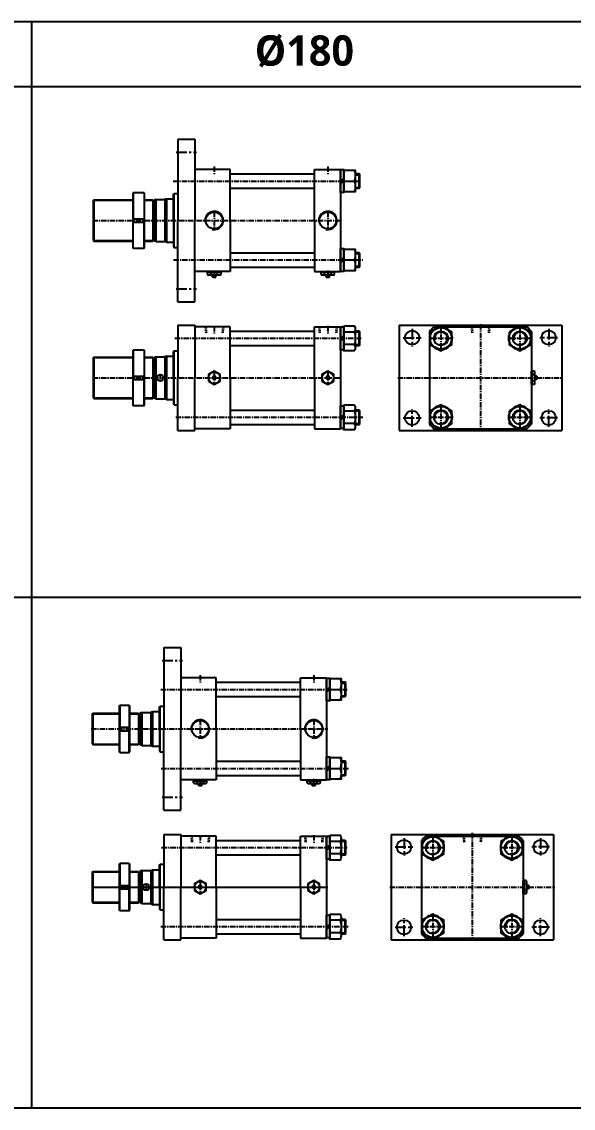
# Model space of a CAD drawing. Extents: x -819 to 8226, y 0 to 4052.
# Drawn here: x 3612 to 4885, y 0 to 2506 of the extents above; entities that cross this region are included whole.
import ezdxf

# ---------------------------------------------------------------- set-up
doc = ezdxf.new("R2010")
doc.units = 0
doc.header["$LTSCALE"] = 10
doc.header["$MEASUREMENT"] = 0
for name, pattern in [('CENTER', [2, 1.25, -0.25, 0.25, -0.25]), ('CENTERX2', [4, 2.5, -0.5, 0.5, -0.5]), ('HIDDEN', [0.375, 0.25, -0.125])]:
    doc.linetypes.add(name, pattern=pattern)
doc.layers.get('0').update_dxf_attribs({"linetype": 'CONTINUOUS'})
doc.layers.get('DEFPOINTS').update_dxf_attribs({"linetype": 'CONTINUOUS'})
for name, color, linetype in [('CEN', 1, 'CENTERX2'), ('CENTER', 1, 'CENTER'), ('ML', 7, 'CONTINUOUS'), ('THIN', 3, 'CONTINUOUS'), ('외형선', 3, 'CONTINUOUS')]:
    doc.layers.add(name, color=color, linetype=linetype)
doc.styles.add('문자', font='romans.shx')

msp = doc.modelspace()

# ---------------------------------------------------------------- linework, layer by layer
for p, q in [((8226, 2505.7), (0, 2505.7)), ((3635.9, 0), (3635.9, 2505.7)), ((8226, 2355.7), (0, 2355.7)), ((8226, 1177.9), (0, 1177.9)), ((8226, 0), (0, 0))]:
    msp.add_line(p, q)
at = {"color": 7, "linetype": 'Continuous'}
for p, q in [((4042, 1927.9), (4042, 1929.9)), ((4042, 1929.9), (4071.2, 1929.9)), ((4071.2, 1927.9), (4071.2, 1929.9)), ((4304, 1927.9), (4304, 1929.9)), ((4304, 1929.9), (4333.2, 1929.9)), ((4333.2, 1927.9), (4333.2, 1929.9)), ((4041, 1922.8), (4041, 1927.9)), ((4041, 1927.9), (4047.4, 1927.9)), ((4044.2, 1921.9), (4069, 1921.9)), ((4047.4, 1927.9), (4072.2, 1927.9)), ((4048.8, 1922.8), (4048.8, 1927.9)), ((4052.6, 1922.1), (4052.6, 1922.1)), ((4052.6, 1917.4), (4052.6, 1921.9)), ((4052.6, 1917.4), (4053.1, 1916.9)), ((4060.6, 1917.4), (4052.6, 1917.4)), ((4053.1, 1916.9), (4060.1, 1916.9)), ((4060.6, 1917.4), (4060.1, 1916.9)), ((4060.6, 1917.4), (4060.6, 1921.9)), ((4064.4, 1922.8), (4064.4, 1927.9)), ((4072.2, 1922.8), (4072.2, 1927.9)), ((4303, 1922.8), (4303, 1927.9)), ((4303, 1927.9), (4309.4, 1927.9)), ((4306.2, 1921.9), (4331, 1921.9)), ((4309.4, 1927.9), (4334.2, 1927.9)), ((4310.8, 1922.8), (4310.8, 1927.9)), ((4314.6, 1922.1), (4314.6, 1922.1)), ((4314.6, 1917.4), (4314.6, 1921.9)), ((4314.6, 1917.4), (4315.1, 1916.9)), ((4322.6, 1917.4), (4314.6, 1917.4)), ((4315.1, 1916.9), (4322.1, 1916.9)), ((4322.6, 1917.4), (4322.1, 1916.9)), ((4322.6, 1917.4), (4322.6, 1921.9)), ((4326.4, 1922.8), (4326.4, 1927.9)), ((4334.2, 1922.8), (4334.2, 1927.9)), ((4788.1, 1670), (4788.1, 1699.2)), ((4790.1, 1699.2), (4788.1, 1699.2)), ((4795.2, 1700.2), (4790.1, 1700.2)), ((4790.1, 1675.3), (4790.1, 1700.2)), ((4795.2, 1692.4), (4790.1, 1692.4)), ((4795.9, 1680.6), (4795.9, 1680.6)), ((4796.1, 1672.2), (4796.1, 1697)), ((4800.6, 1688.6), (4796.1, 1688.6)), ((4800.6, 1680.6), (4796.1, 1680.6)), ((4800.6, 1688.6), (4801.1, 1688.1)), ((4800.6, 1688.6), (4800.6, 1680.6)), ((4800.6, 1680.6), (4801.1, 1681.1)), ((4801.1, 1681.1), (4801.1, 1688.1)), ((4790.1, 1670), (4788.1, 1670)), ((4795.2, 1676.8), (4790.1, 1676.8)), ((4790.1, 1669), (4790.1, 1675.3)), ((4795.2, 1669), (4790.1, 1669)), ((4008.6, 750.3), (4008.6, 755.3)), ((4008.6, 755.3), (4015, 755.3)), ((4009.6, 755.3), (4009.6, 757.3)), ((4009.6, 757.3), (4038.8, 757.3)), ((4015, 755.3), (4039.8, 755.3)), ((4016.4, 750.3), (4016.4, 755.3)), ((4032, 750.3), (4032, 755.3)), ((4038.8, 755.3), (4038.8, 757.3)), ((4039.8, 750.3), (4039.8, 755.3)), ((4270.6, 750.3), (4270.6, 755.3)), ((4270.6, 755.3), (4277, 755.3)), ((4271.6, 755.3), (4271.6, 757.3)), ((4271.6, 757.3), (4300.8, 757.3)), ((4277, 755.3), (4301.8, 755.3)), ((4278.4, 750.3), (4278.4, 755.3)), ((4294, 750.3), (4294, 755.3)), ((4300.8, 755.3), (4300.8, 757.3)), ((4301.8, 750.3), (4301.8, 755.3)), ((4011.8, 749.3), (4036.6, 749.3)), ((4020.2, 749.6), (4020.2, 749.6)), ((4020.2, 744.8), (4020.2, 749.3)), ((4020.2, 744.8), (4020.7, 744.3)), ((4028.2, 744.8), (4020.2, 744.8)), ((4020.7, 744.3), (4027.7, 744.3)), ((4028.2, 744.8), (4027.7, 744.3)), ((4028.2, 744.8), (4028.2, 749.3)), ((4273.8, 749.3), (4298.6, 749.3)), ((4282.2, 749.6), (4282.2, 749.6)), ((4282.2, 744.8), (4282.2, 749.3)), ((4282.2, 744.8), (4282.7, 744.3)), ((4290.2, 744.8), (4282.2, 744.8)), ((4282.7, 744.3), (4289.7, 744.3)), ((4290.2, 744.8), (4289.7, 744.3)), ((4290.2, 744.8), (4290.2, 749.3)), ((4769.4, 495.5), (4769.4, 524.6)), ((4771.4, 524.6), (4769.4, 524.6)), ((4776.5, 525.6), (4771.4, 525.6)), ((4771.4, 500.8), (4771.4, 525.6)), ((4776.5, 517.9), (4771.4, 517.9)), ((4776.5, 502.3), (4771.4, 502.3)), ((4777.2, 506.1), (4777.2, 506.1)), ((4777.4, 497.6), (4777.4, 522.5)), ((4781.9, 514.1), (4777.4, 514.1)), ((4781.9, 506.1), (4777.4, 506.1)), ((4781.9, 514.1), (4782.4, 513.6)), ((4781.9, 514.1), (4781.9, 506.1)), ((4781.9, 506.1), (4782.4, 506.6)), ((4782.4, 506.6), (4782.4, 513.6)), ((4771.4, 495.5), (4769.4, 495.5)), ((4771.4, 494.5), (4771.4, 500.8)), ((4776.5, 494.5), (4771.4, 494.5))]:
    msp.add_line(p, q, dxfattribs=at)
for points in [[(4043.1, 1676.8), (4056.6, 1669), (4070.1, 1676.8), (4070.1, 1692.4), (4056.6, 1700.2), (4043.1, 1692.4)], [(4055.2, 1687.1), (4053.7, 1684.6), (4055.2, 1682.1), (4058.1, 1682.1), (4059.5, 1684.6), (4058.1, 1687.1)], [(4305.1, 1676.8), (4318.6, 1669), (4332.1, 1676.8), (4332.1, 1692.4), (4318.6, 1700.2), (4305.1, 1692.4)], [(4317.2, 1687.1), (4315.7, 1684.6), (4317.2, 1682.1), (4320.1, 1682.1), (4321.5, 1684.6), (4320.1, 1687.1)], [(4010.7, 502.3), (4024.2, 494.5), (4037.7, 502.3), (4037.7, 517.9), (4024.2, 525.6), (4010.7, 517.9)], [(4022.8, 512.6), (4021.3, 510.1), (4022.8, 507.6), (4025.7, 507.6), (4027.1, 510.1), (4025.7, 512.6)], [(4272.7, 502.3), (4286.2, 494.5), (4299.7, 502.3), (4299.7, 517.9), (4286.2, 525.6), (4272.7, 517.9)], [(4284.8, 512.6), (4283.3, 510.1), (4284.8, 507.6), (4287.7, 507.6), (4289.1, 510.1), (4287.7, 512.6)]]:
    msp.add_lwpolyline(points, close=True, dxfattribs=at)
for centre, radius in [((4056.6, 1684.6), 13.5), ((4056.6, 1684.6), 3.5), ((4318.6, 1684.6), 13.5), ((4318.6, 1684.6), 3.5), ((4024.2, 510.1), 13.5), ((4024.2, 510.1), 3.5), ((4286.2, 510.1), 13.5), ((4286.2, 510.1), 3.5)]:
    msp.add_circle(centre, radius, dxfattribs=at)
for centre, radius, start, end in [((4044.2, 1927.5), 5.62, 235.6158, 270), ((4044.9, 1930.1), 8.22, 241.7006, 298.2994), ((4056.6, 1953.2), 31.3, 255.6172, 270.0141), ((4056.6, 1953.2), 31.3, 269.9859, 284.3828), ((4068.3, 1930.1), 8.22, 241.7006, 298.2994), ((4306.2, 1927.5), 5.62, 235.6158, 270), ((4306.9, 1930.1), 8.22, 241.7006, 298.2994), ((4318.6, 1953.2), 31.3, 255.6172, 270.0141), ((4318.6, 1953.2), 31.3, 269.9859, 284.3828), ((4330.3, 1930.1), 8.22, 241.7006, 298.2994), ((4787.9, 1696.3), 8.22, 331.7006, 28.2994), ((4764.8, 1684.6), 31.3, 359.9859, 14.3828), ((4764.8, 1684.6), 31.3, 345.6172, 0.0141), ((4787.9, 1672.9), 8.22, 331.7006, 28.2994), ((4790.5, 1672.2), 5.62, 325.6158, 0), ((4011.8, 754.9), 5.62, 235.6158, 270), ((4012.5, 757.5), 8.22, 241.7006, 298.2994), ((4024.2, 780.7), 31.3, 255.6172, 270.0141), ((4024.2, 780.7), 31.3, 269.9859, 284.3828), ((4035.9, 757.5), 8.22, 241.7006, 298.2994), ((4273.8, 754.9), 5.62, 235.6158, 270), ((4274.5, 757.5), 8.22, 241.7006, 298.2994), ((4286.2, 780.7), 31.3, 255.6172, 270.0141), ((4286.2, 780.7), 31.3, 269.9859, 284.3828), ((4297.9, 757.5), 8.22, 241.7006, 298.2994), ((4769.2, 521.7), 8.22, 331.7006, 28.2994), ((4746.1, 510.1), 31.3, 359.9859, 14.3828), ((4746.1, 510), 31.3, 345.6172, 0.0141), ((4769.2, 498.4), 8.22, 331.7006, 28.2994), ((4771.8, 497.6), 5.62, 325.6158, 0)]:
    msp.add_arc(centre, radius, start, end, dxfattribs=at)
at = {"layer": 'CEN', "color": 1, "linetype": 'CENTER', "ltscale": 2}
for p, q in [((3968.6, 2204.9), (4015.6, 2204.9)), ((3968.6, 1889.9), (4015.6, 1889.9)), ((4513.1, 1797.6), (4513.1, 1756.6)), ((4828.1, 1797.6), (4828.1, 1756.6)), ((4492.6, 1777.1), (4533.6, 1777.1)), ((4848.6, 1777.1), (4807.6, 1777.1)), ((4513.1, 1571.6), (4513.1, 1612.6)), ((4828.1, 1571.6), (4828.1, 1612.6)), ((4492.6, 1592.1), (4533.6, 1592.1)), ((4848.6, 1592.1), (4807.6, 1592.1)), ((3936.2, 1032.3), (3983.2, 1032.3)), ((3936.2, 717.3), (3983.2, 717.3)), ((4473.9, 602.6), (4514.9, 602.6)), ((4494.4, 623.1), (4494.4, 582.1)), ((4829.9, 602.6), (4788.9, 602.6)), ((4809.4, 623.1), (4809.4, 582.1)), ((4494.4, 397.1), (4494.4, 438.1)), ((4809.4, 397.1), (4809.4, 438.1)), ((4473.9, 417.6), (4514.9, 417.6)), ((4829.9, 417.6), (4788.9, 417.6))]:
    msp.add_line(p, q, dxfattribs=at)
at = {"layer": 'CENTER'}
for p, q in [((4579.6, 1804.4), (4579.6, 1746.7)), ((4761.6, 1804.4), (4761.6, 1746.7)), ((4553.3, 1775.6), (4606, 1775.6)), ((4735.3, 1775.6), (4788, 1775.6)), ((4579.6, 1622.4), (4579.6, 1564.7)), ((4761.6, 1622.4), (4761.6, 1564.7)), ((4553.3, 1593.6), (4606, 1593.6)), ((4735.3, 1593.6), (4788, 1593.6)), ((4560.9, 629.9), (4560.9, 572.2)), ((4742.9, 629.9), (4742.9, 572.2)), ((4534.6, 601.1), (4587.3, 601.1)), ((4716.6, 601.1), (4769.3, 601.1)), ((4560.9, 447.9), (4560.9, 390.2)), ((4742.9, 447.9), (4742.9, 390.2)), ((4534.6, 419.1), (4587.3, 419.1)), ((4716.6, 419.1), (4769.3, 419.1))]:
    msp.add_line(p, q, dxfattribs=at)
at = {"layer": 'DEFPOINTS', "color": 0, "linetype": 'ByBlock'}
for p in [(3972.6, 1747.1), (3972.6, 1622.1)]:
    msp.add_point(p, dxfattribs=at)
at = {"layer": 'ML'}
for p, q in [((3972.6, 2234.9), (3972.6, 2047.4)), ((3972.6, 2234.9), (4011.6, 2234.9)), ((4011.6, 2234.9), (4011.6, 2047.4)), ((4093.6, 2164.9), (4011.6, 2164.9)), ((4093.6, 2047.4), (4093.6, 2164.9)), ((4287.6, 2047.4), (4287.6, 2164.9)), ((4287.6, 2164.9), (4347.6, 2164.9)), ((4347.6, 2164.9), (4347.6, 1929.9)), ((4355.8, 2144.8), (4347.6, 2136.6)), ((4355.8, 2140.1), (4347.6, 2131.9)), ((4355.8, 2138.4), (4379.6, 2138.4)), ((4390.7, 2121.9), (4390.7, 2154.9)), ((3868.6, 2110.4), (3869.6, 2111.4)), ((3868.6, 2110.4), (3868.6, 1984.4)), ((3869.6, 2111.4), (3869.6, 2051.4)), ((3894.6, 2111.4), (3869.6, 2111.4)), ((3894.6, 2111.4), (3894.6, 2051.4)), ((3894.6, 2111.4), (3895.6, 2110.4)), ((3895.6, 1984.4), (3895.6, 2110.4)), ((3962.6, 2108.4), (3964.1, 2109.9)), ((3962.6, 2047.4), (3962.6, 2108.4)), ((3964.1, 1984.9), (3964.1, 2109.9)), ((3964.1, 2109.9), (3972.6, 2109.9)), ((3777.6, 2093.4), (3779.1, 2094.9)), ((3779.1, 2094.9), (3779.1, 1999.9)), ((3914.6, 2094.9), (3914.6, 1999.9)), ((3914.6, 2093.4), (3917.6, 2093.4)), ((3921.6, 2095.9), (3917.6, 2093.6)), ((3917.6, 2093.6), (3917.6, 2001.2)), ((3921.6, 2095.9), (3921.6, 1998.9)), ((3946.6, 2097.4), (3942.6, 2095.9)), ((3942.6, 2095.9), (3942.6, 1998.9)), ((3946.6, 2097.4), (3946.6, 1997.4)), ((3868.6, 2051.4), (3895.6, 2051.4)), ((3868.6, 2043.4), (3895.6, 2043.4)), ((3869.6, 1983.4), (3869.6, 2043.4)), ((3894.6, 1983.4), (3894.6, 2043.4)), ((3962.6, 2047.4), (3962.6, 1986.4)), ((3972.6, 1859.9), (3972.6, 2047.4)), ((4011.6, 1859.9), (4011.6, 2047.4)), ((4093.6, 2047.4), (4093.6, 1929.9)), ((4287.6, 2047.4), (4287.6, 1929.9)), ((3777.6, 2001.4), (3779.1, 1999.9)), ((3868.6, 1984.4), (3869.6, 1983.4)), ((3869.6, 1983.4), (3894.6, 1983.4)), ((3894.6, 1983.4), (3895.6, 1984.4)), ((3914.6, 2001.4), (3917.6, 2001.4)), ((3921.6, 1998.9), (3917.6, 2001.2)), ((3946.6, 1997.4), (3942.6, 1998.9)), ((3962.6, 1986.4), (3964.1, 1984.9)), ((3964.1, 1984.9), (3972.6, 1984.9)), ((4355.8, 1962.8), (4347.6, 1954.6)), ((4355.8, 1958.1), (4347.6, 1949.9)), ((4355.8, 1956.4), (4379.6, 1956.4)), ((4390.7, 1939.9), (4390.7, 1972.9)), ((4093.6, 1929.9), (4011.6, 1929.9)), ((4093.6, 1929.9), (4011.6, 1929.9)), ((4287.6, 1929.9), (4347.6, 1929.9)), ((3972.6, 1859.9), (4011.6, 1859.9)), ((3972.6, 1806.1), (3972.6, 1684.6)), ((3972.6, 1806.1), (4011.6, 1806.1)), ((4011.6, 1806.1), (4011.6, 1684.6)), ((4483.1, 1806.1), (4858.1, 1806.1)), ((4483.1, 1806.1), (4483.1, 1563.1)), ((4858.1, 1806.1), (4858.1, 1563.1)), ((4093.6, 1802.1), (4011.6, 1802.1)), ((4093.6, 1684.6), (4093.6, 1802.1)), ((4287.6, 1802.1), (4347.6, 1802.1)), ((4287.6, 1684.6), (4287.6, 1802.1)), ((4347.6, 1802.1), (4347.6, 1567.1)), ((4355.8, 1782), (4347.6, 1773.8)), ((4379.6, 1790), (4355.8, 1790)), ((4381.8, 1797.2), (4381.8, 1753.9)), ((4390.7, 1759.1), (4390.7, 1792.1)), ((4553.1, 1791.7), (4553.1, 1577.4)), ((4563.5, 1802.1), (4575.5, 1802.1)), ((4583.7, 1802.1), (4757.5, 1802.1)), ((4765.7, 1802.1), (4777.8, 1802.1)), ((4788.1, 1791.7), (4788.1, 1577.4)), ((4355.8, 1777.3), (4347.6, 1769.1)), ((4379.6, 1761.1), (4355.8, 1761.1)), ((3777.6, 1730.6), (3779.1, 1732.1)), ((3779.1, 1732.1), (3779.1, 1637.1)), ((3868.6, 1747.6), (3869.6, 1748.6)), ((3868.6, 1747.6), (3868.6, 1621.6)), ((3894.6, 1748.6), (3869.6, 1748.6)), ((3869.6, 1748.6), (3869.6, 1688.6)), ((3894.6, 1748.6), (3895.6, 1747.6)), ((3894.6, 1748.6), (3894.6, 1688.6)), ((3895.6, 1621.6), (3895.6, 1747.6)), ((3914.6, 1732.1), (3914.6, 1637.1)), ((3914.6, 1730.6), (3917.6, 1730.6)), ((3921.6, 1733.1), (3917.6, 1730.8)), ((3917.6, 1730.8), (3917.6, 1638.4)), ((3921.6, 1733.1), (3921.6, 1636.1)), ((3946.6, 1734.6), (3942.6, 1733.1)), ((3942.6, 1733.1), (3942.6, 1636.1)), ((3946.6, 1734.6), (3946.6, 1634.6)), ((3964.1, 1747.1), (3962.6, 1745.6)), ((3962.6, 1684.6), (3962.6, 1745.6)), ((3964.1, 1622.1), (3964.1, 1747.1)), ((3964.1, 1747.1), (3972.6, 1747.1)), ((3868.6, 1688.6), (3895.6, 1688.6)), ((3868.6, 1680.6), (3895.6, 1680.6)), ((3869.6, 1620.6), (3869.6, 1680.6)), ((3894.6, 1620.6), (3894.6, 1680.6)), ((3962.6, 1684.6), (3962.6, 1623.6)), ((3972.6, 1563.1), (3972.6, 1684.6)), ((4011.6, 1563.1), (4011.6, 1684.6)), ((4093.6, 1684.6), (4093.6, 1567.1)), ((4287.6, 1684.6), (4287.6, 1567.1)), ((3777.6, 1638.6), (3779.1, 1637.1)), ((3914.6, 1638.6), (3917.6, 1638.6)), ((3921.6, 1636.1), (3917.6, 1638.4)), ((3946.6, 1634.6), (3942.6, 1636.1)), ((3868.6, 1621.6), (3869.6, 1620.6)), ((3869.6, 1620.6), (3894.6, 1620.6)), ((3894.6, 1620.6), (3895.6, 1621.6)), ((3964.1, 1622.1), (3962.6, 1623.6)), ((3964.1, 1622.1), (3972.6, 1622.1)), ((4379.6, 1608), (4355.8, 1608)), ((4381.8, 1615.2), (4381.8, 1571.9)), ((4390.7, 1577.1), (4390.7, 1610.1)), ((4355.8, 1600), (4347.6, 1591.8)), ((4355.8, 1595.3), (4347.6, 1587.1)), ((4379.6, 1579.1), (4355.8, 1579.1)), ((3972.6, 1563.1), (4011.6, 1563.1)), ((4093.6, 1567.1), (4011.6, 1567.1)), ((4093.6, 1567.1), (4011.6, 1567.1)), ((4287.6, 1567.1), (4347.6, 1567.1)), ((4483.1, 1563.1), (4858.1, 1563.1)), ((4563.5, 1567.1), (4575.5, 1567.1)), ((4583.7, 1567.1), (4757.5, 1567.1)), ((4765.7, 1567.1), (4777.8, 1567.1)), ((3940.2, 1062.3), (3940.2, 874.8)), ((3940.2, 1062.3), (3979.2, 1062.3)), ((3979.2, 1062.3), (3979.2, 874.8)), ((4061.2, 992.3), (3979.2, 992.3)), ((4061.2, 874.8), (4061.2, 992.3)), ((4255.2, 874.8), (4255.2, 992.3)), ((4255.2, 992.3), (4315.2, 992.3)), ((4315.2, 992.3), (4315.2, 757.3)), ((4358.3, 949.3), (4358.3, 982.3)), ((4323.4, 972.2), (4315.2, 964)), ((4323.4, 967.6), (4315.2, 959.4)), ((4323.4, 965.8), (4347.2, 965.8)), ((3837.6, 927.8), (3838.6, 928.8)), ((3837.6, 927.8), (3837.6, 821.8)), ((3838.6, 928.8), (3838.6, 878.8)), ((3860.6, 928.8), (3838.6, 928.8)), ((3860.6, 928.8), (3860.6, 878.8)), ((3860.6, 928.8), (3861.6, 927.8)), ((3861.6, 821.8), (3861.6, 927.8)), ((3930.2, 925.8), (3931.7, 927.3)), ((3931.7, 822.3), (3931.7, 927.3)), ((3931.7, 927.3), (3940.2, 927.3)), ((3775.2, 909.3), (3776.7, 910.8)), ((3776.7, 910.8), (3776.7, 838.8)), ((3882.2, 910.8), (3882.2, 838.8)), ((3882.2, 909.3), (3885.2, 909.3)), ((3889.2, 912.8), (3885.2, 910.5)), ((3885.2, 910.5), (3885.2, 839.1)), ((3889.2, 912.8), (3889.2, 836.8)), ((3910.2, 912.8), (3914.2, 914.8)), ((3910.2, 912.8), (3910.2, 836.8)), ((3914.2, 914.8), (3914.2, 834.8)), ((3930.2, 874.8), (3930.2, 925.8)), ((3837.6, 878.8), (3861.6, 878.8)), ((3837.6, 870.8), (3861.6, 870.8)), ((3838.6, 820.8), (3838.6, 870.8)), ((3860.6, 820.8), (3860.6, 870.8)), ((3930.2, 874.8), (3930.2, 823.8)), ((3940.2, 687.3), (3940.2, 874.8)), ((3979.2, 687.3), (3979.2, 874.8)), ((4061.2, 874.8), (4061.2, 757.3)), ((4255.2, 874.8), (4255.2, 757.3)), ((3775.2, 840.3), (3776.7, 838.8)), ((3882.2, 840.3), (3885.2, 840.3)), ((3889.2, 836.8), (3885.2, 839.1)), ((3910.2, 836.8), (3914.2, 834.8)), ((3838.6, 820.8), (3837.6, 821.8)), ((3838.6, 820.8), (3860.6, 820.8)), ((3860.6, 820.8), (3861.6, 821.8)), ((3930.2, 823.8), (3931.7, 822.3)), ((3931.7, 822.3), (3940.2, 822.3)), ((4323.4, 790.2), (4315.2, 782)), ((4323.4, 785.6), (4315.2, 777.4)), ((4323.4, 783.8), (4347.2, 783.8)), ((4358.3, 767.3), (4358.3, 800.3)), ((4061.2, 757.3), (3979.2, 757.3)), ((4061.2, 757.3), (3979.2, 757.3)), ((4255.2, 757.3), (4315.2, 757.3)), ((3940.2, 687.3), (3979.2, 687.3)), ((3940.2, 631.6), (3940.2, 510.1)), ((3940.2, 631.6), (3979.2, 631.6)), ((3979.2, 631.6), (3979.2, 510.1)), ((4061.2, 627.6), (3979.2, 627.6)), ((4061.2, 510.1), (4061.2, 627.6)), ((4255.2, 627.6), (4315.2, 627.6)), ((4255.2, 510.1), (4255.2, 627.6)), ((4315.2, 627.6), (4315.2, 392.6)), ((4464.4, 631.6), (4839.4, 631.6)), ((4464.4, 631.6), (4464.4, 388.6)), ((4544.8, 627.6), (4556.8, 627.6)), ((4565, 627.6), (4738.8, 627.6)), ((4747, 627.6), (4759.1, 627.6)), ((4839.4, 631.6), (4839.4, 388.6)), ((4323.4, 607.5), (4315.2, 599.3)), ((4323.4, 602.8), (4315.2, 594.6)), ((4347.2, 615.5), (4323.4, 615.5)), ((4349.4, 622.7), (4349.4, 579.4)), ((4358.3, 584.6), (4358.3, 617.6)), ((4534.4, 617.2), (4534.4, 402.9)), ((4769.4, 617.2), (4769.4, 402.9)), ((4347.2, 586.6), (4323.4, 586.6)), ((3837.6, 563.1), (3838.6, 564.1)), ((3837.6, 563.1), (3837.6, 457.1)), ((3860.6, 564.1), (3838.6, 564.1)), ((3838.6, 564.1), (3838.6, 514.1)), ((3860.6, 564.1), (3861.6, 563.1)), ((3860.6, 564.1), (3860.6, 514.1)), ((3861.6, 457.1), (3861.6, 563.1)), ((3930.2, 561.1), (3931.7, 562.6)), ((3930.2, 510.1), (3930.2, 561.1)), ((3931.7, 457.6), (3931.7, 562.6)), ((3931.7, 562.6), (3940.2, 562.6)), ((3775.2, 544.6), (3776.7, 546.1)), ((3776.7, 546.1), (3776.7, 474.1)), ((3882.2, 546.1), (3882.2, 474.1)), ((3882.2, 544.6), (3885.2, 544.6)), ((3889.2, 548.1), (3885.2, 545.7)), ((3885.2, 545.7), (3885.2, 474.4)), ((3889.2, 548.1), (3889.2, 472.1)), ((3910.2, 548.1), (3914.2, 550.1)), ((3910.2, 548.1), (3910.2, 472.1)), ((3914.2, 550.1), (3914.2, 470.1)), ((3837.6, 514.1), (3861.6, 514.1)), ((3837.6, 506.1), (3861.6, 506.1)), ((3838.6, 456.1), (3838.6, 506.1)), ((3860.6, 456.1), (3860.6, 506.1)), ((3930.2, 510.1), (3930.2, 459.1)), ((3940.2, 388.6), (3940.2, 510.1)), ((3979.2, 388.6), (3979.2, 510.1)), ((4061.2, 510.1), (4061.2, 392.6)), ((4255.2, 510.1), (4255.2, 392.6)), ((3775.2, 475.6), (3776.7, 474.1)), ((3838.6, 456.1), (3837.6, 457.1)), ((3838.6, 456.1), (3860.6, 456.1)), ((3860.6, 456.1), (3861.6, 457.1)), ((3889.2, 472.1), (3885.2, 474.4)), ((3910.2, 472.1), (3914.2, 470.1)), ((3930.2, 459.1), (3931.7, 457.6)), ((3931.7, 457.6), (3940.2, 457.6)), ((4347.2, 433.5), (4323.4, 433.5)), ((4349.4, 440.7), (4349.4, 397.4)), ((4358.3, 402.6), (4358.3, 435.6)), ((4323.4, 425.5), (4315.2, 417.3)), ((4323.4, 420.8), (4315.2, 412.6)), ((4347.2, 404.6), (4323.4, 404.6)), ((3940.2, 388.6), (3979.2, 388.6)), ((4061.2, 392.6), (3979.2, 392.6)), ((4061.2, 392.6), (3979.2, 392.6)), ((4255.2, 392.6), (4315.2, 392.6)), ((4464.4, 388.6), (4839.4, 388.6)), ((4544.8, 392.6), (4556.8, 392.6)), ((4565, 392.6), (4738.8, 392.6)), ((4747, 392.6), (4759.1, 392.6))]:
    msp.add_line(p, q, dxfattribs=at)
at = {"layer": 'ML', "color": 7}
for p, q in [((3777.6, 2093.4), (3777.6, 2001.4)), ((3777.6, 1730.6), (3777.6, 1638.6)), ((3775.2, 909.3), (3775.2, 840.3)), ((3775.2, 544.6), (3775.2, 475.6))]:
    msp.add_line(p, q, dxfattribs=at)
at = {"layer": 'ML', "color": 1, "linetype": 'CENTER'}
for p, q in [((4056.6, 2068.3), (4056.6, 2026.4)), ((4318.6, 2068.3), (4318.6, 2026.4)), ((4056.6, 1932.1), (4056.6, 1920.6)), ((4318.6, 1932.1), (4318.6, 1920.6)), ((4670.6, 1808.6), (4670.6, 1560.7)), ((3932.1, 1692.8), (3932.1, 1676.3)), ((4056.6, 1695.6), (4056.6, 1673.6)), ((4318.6, 1695.6), (4318.6, 1673.6)), ((4479.9, 1684.6), (4860.5, 1684.6)), ((4024.2, 895.8), (4024.2, 853.8)), ((4286.2, 895.8), (4286.2, 853.8)), ((4024.2, 759.6), (4024.2, 748.1)), ((4286.2, 759.6), (4286.2, 748.1)), ((4651.9, 634.9), (4651.9, 386.6)), ((3899.7, 518.3), (3899.7, 501.8)), ((4024.2, 521.1), (4024.2, 499.1)), ((4286.2, 521.1), (4286.2, 499.1)), ((4461.6, 510.1), (4841.9, 510.1))]:
    msp.add_line(p, q, dxfattribs=at)
at = {"layer": 'ML', "color": 2}
for p, q in [((4053.1, 1922.1), (4053.1, 1922.1)), ((4053.1, 1916.9), (4053.1, 1921.9)), ((4060.1, 1916.9), (4060.1, 1921.9)), ((4315.1, 1922.1), (4315.1, 1922.1)), ((4315.1, 1916.9), (4315.1, 1921.9)), ((4322.1, 1916.9), (4322.1, 1921.9)), ((4795.9, 1681.1), (4795.9, 1681.1)), ((4801.1, 1688.1), (4796.1, 1688.1)), ((4801.1, 1681.1), (4796.1, 1681.1)), ((4020.7, 749.5), (4020.7, 749.5)), ((4020.7, 744.3), (4020.7, 749.3)), ((4027.7, 744.3), (4027.7, 749.3)), ((4282.7, 749.5), (4282.7, 749.5)), ((4282.7, 744.3), (4282.7, 749.3)), ((4289.7, 744.3), (4289.7, 749.3)), ((4777.3, 506.6), (4777.2, 506.6)), ((4782.4, 513.6), (4777.4, 513.6)), ((4782.4, 506.6), (4777.4, 506.6))]:
    msp.add_line(p, q, dxfattribs=at)
at = {"layer": 'ML', "color": 6, "linetype": 'HIDDEN'}
for p, q in [((4035.7, 1802.1), (4036.9, 1788.1)), ((4037.1, 1802.1), (4038.4, 1788.1)), ((4076.1, 1802.1), (4074.9, 1788.1)), ((4077.6, 1802.1), (4076.3, 1788.1)), ((4297.7, 1802.1), (4298.9, 1788.1)), ((4299.1, 1802.1), (4300.4, 1788.1)), ((4338.1, 1802.1), (4336.9, 1788.1)), ((4339.6, 1802.1), (4338.3, 1788.1)), ((4649.7, 1802.1), (4650.9, 1788.1)), ((4651.2, 1802.1), (4652.4, 1788.1)), ((4690.1, 1802.1), (4688.9, 1788.1)), ((4691.6, 1802.1), (4690.4, 1788.1)), ((4003.3, 627.6), (4004.5, 613.6)), ((4004.7, 627.6), (4006, 613.6)), ((4043.7, 627.6), (4042.5, 613.6)), ((4045.2, 627.6), (4043.9, 613.6)), ((4265.3, 627.6), (4266.5, 613.6)), ((4266.7, 627.6), (4268, 613.6)), ((4305.7, 627.6), (4304.5, 613.6)), ((4307.2, 627.6), (4305.9, 613.6)), ((4631, 627.6), (4632.2, 613.6)), ((4632.5, 627.6), (4633.7, 613.6)), ((4671.4, 627.6), (4670.2, 613.6)), ((4672.9, 627.6), (4671.7, 613.6))]:
    msp.add_line(p, q, dxfattribs=at)
at = {"layer": 'ML'}
for points in [[(4347.6, 2112.1), (4347.6, 2164.6), (4355.8, 2164.6), (4355.8, 2112.1), (4347.6, 2112.1)], [(4381.8, 2121.9), (4390.7, 2121.9), (4392.6, 2123.8), (4392.6, 2153), (4390.7, 2154.9), (4381.8, 2154.9)], [(4347.6, 1930.1), (4347.6, 1982.6), (4355.8, 1982.6), (4355.8, 1930.1), (4347.6, 1930.1)], [(4381.8, 1939.9), (4390.7, 1939.9), (4392.6, 1941.8), (4392.6, 1971), (4390.7, 1972.9), (4381.8, 1972.9)], [(4554.6, 1790), (4554.6, 1761.1), (4579.6, 1746.7), (4604.6, 1761.1), (4604.6, 1790), (4579.6, 1804.4), (4554.6, 1790)], [(4736.6, 1790), (4736.6, 1761.1), (4761.6, 1746.7), (4786.6, 1761.1), (4786.6, 1790), (4761.6, 1804.4), (4736.6, 1790)], [(4347.6, 1749.3), (4347.6, 1801.8), (4355.8, 1801.8), (4355.8, 1749.3), (4347.6, 1749.3)], [(4381.8, 1759.1), (4390.7, 1759.1), (4392.6, 1761), (4392.6, 1790.2), (4390.7, 1792.1), (4381.8, 1792.1)], [(4347.6, 1567.3), (4347.6, 1619.8), (4355.8, 1619.8), (4355.8, 1567.3), (4347.6, 1567.3)], [(4381.8, 1577.1), (4390.7, 1577.1), (4392.6, 1579), (4392.6, 1608.2), (4390.7, 1610.1), (4381.8, 1610.1)], [(4554.6, 1608), (4554.6, 1579.1), (4579.6, 1564.7), (4604.6, 1579.1), (4604.6, 1608), (4579.6, 1622.4), (4554.6, 1608)], [(4736.6, 1608), (4736.6, 1579.1), (4761.6, 1564.7), (4786.6, 1579.1), (4786.6, 1608), (4761.6, 1622.4), (4736.6, 1608)], [(4315.2, 939.6), (4315.2, 992.1), (4323.4, 992.1), (4323.4, 939.6), (4315.2, 939.6)], [(4349.4, 949.3), (4358.3, 949.3), (4360.2, 951.2), (4360.2, 980.4), (4358.3, 982.3), (4349.4, 982.3)], [(4315.2, 757.6), (4315.2, 810.1), (4323.4, 810.1), (4323.4, 757.6), (4315.2, 757.6)], [(4349.4, 767.3), (4358.3, 767.3), (4360.2, 769.2), (4360.2, 798.4), (4358.3, 800.3), (4349.4, 800.3)], [(4315.2, 574.8), (4315.2, 627.3), (4323.4, 627.3), (4323.4, 574.8), (4315.2, 574.8)], [(4535.9, 615.5), (4535.9, 586.6), (4560.9, 572.2), (4585.9, 586.6), (4585.9, 615.5), (4560.9, 629.9), (4535.9, 615.5)], [(4717.9, 615.5), (4717.9, 586.6), (4742.9, 572.2), (4767.9, 586.6), (4767.9, 615.5), (4742.9, 629.9), (4717.9, 615.5)], [(4349.4, 584.6), (4358.3, 584.6), (4360.2, 586.5), (4360.2, 615.7), (4358.3, 617.6), (4349.4, 617.6)], [(4315.2, 392.8), (4315.2, 445.3), (4323.4, 445.3), (4323.4, 392.8), (4315.2, 392.8)], [(4349.4, 402.6), (4358.3, 402.6), (4360.2, 404.5), (4360.2, 433.7), (4358.3, 435.6), (4349.4, 435.6)], [(4535.9, 433.5), (4535.9, 404.6), (4560.9, 390.2), (4585.9, 404.6), (4585.9, 433.5), (4560.9, 447.9), (4535.9, 433.5)], [(4717.9, 433.5), (4717.9, 404.6), (4742.9, 390.2), (4767.9, 404.6), (4767.9, 433.5), (4742.9, 447.9), (4717.9, 433.5)]]:
    msp.add_lwpolyline(points, dxfattribs=at)
for points in [[(4355.8, 2163.4), (4381.8, 2163.4), (4381.8, 2113.4), (4355.8, 2113.4)], [(4355.8, 1981.4), (4381.8, 1981.4), (4381.8, 1931.4), (4355.8, 1931.4)], [(4323.4, 990.8), (4349.4, 990.8), (4349.4, 940.8), (4323.4, 940.8)], [(4323.4, 808.8), (4349.4, 808.8), (4349.4, 758.8), (4323.4, 758.8)]]:
    msp.add_lwpolyline(points, close=True, dxfattribs=at)
for points in [[(4379.6, 2163.4, -0.178633), (4379.6, 2138.4, -0.178633), (4379.6, 2113.4)], [(4379.6, 1981.4, -0.178633), (4379.6, 1956.4, -0.178633), (4379.6, 1931.4)], [(4355.8, 1804.4), (4379.6, 1804.4, -0.309401), (4379.6, 1790, -0.154701), (4379.6, 1761.1, -0.309401), (4379.6, 1746.7), (4355.8, 1746.7), (4355.8, 1804.4)], [(4355.8, 1622.4), (4379.6, 1622.4, -0.309401), (4379.6, 1608, -0.154701), (4379.6, 1579.1, -0.309401), (4379.6, 1564.7), (4355.8, 1564.7), (4355.8, 1622.4)], [(4347.2, 990.8, -0.178633), (4347.2, 965.8, -0.178633), (4347.2, 940.8)], [(4347.2, 808.8, -0.178633), (4347.2, 783.8, -0.178633), (4347.2, 758.8)], [(4323.4, 629.9), (4347.2, 629.9, -0.309401), (4347.2, 615.5, -0.154701), (4347.2, 586.6, -0.309401), (4347.2, 572.2), (4323.4, 572.2), (4323.4, 629.9)], [(4323.4, 447.9), (4347.2, 447.9, -0.309401), (4347.2, 433.5, -0.154701), (4347.2, 404.6, -0.309401), (4347.2, 390.2), (4323.4, 390.2), (4323.4, 447.9)]]:
    msp.add_lwpolyline(points, format="xyb", dxfattribs=at)
for centre, radius in [((4056.6, 2047.4), 19.5), ((4318.6, 2047.4), 19.5), ((4513.1, 1777.1), 16.5), ((4579.6, 1775.6), 25), ((4579.6, 1775.6), 16.5), ((4761.6, 1775.6), 25), ((4761.6, 1775.6), 16.5), ((4828.1, 1777.1), 16.5), ((3932.1, 1684.6), 7.5), ((4513.1, 1592.1), 16.5), ((4579.6, 1593.6), 25), ((4579.6, 1593.6), 16.5), ((4761.6, 1593.6), 25), ((4761.6, 1593.6), 16.5), ((4828.1, 1592.1), 16.5), ((4024.2, 874.8), 19.5), ((4286.2, 874.8), 19.5), ((4494.4, 602.6), 16.5), ((4560.9, 601.1), 25), ((4560.9, 601.1), 16.5), ((4742.9, 601.1), 25), ((4742.9, 601.1), 16.5), ((4809.4, 602.6), 16.5), ((3899.7, 510.1), 7.5), ((4494.4, 417.6), 16.5), ((4560.9, 419.1), 25), ((4560.9, 419.1), 16.5), ((4742.9, 419.1), 25), ((4742.9, 419.1), 16.5), ((4809.4, 417.6), 16.5)]:
    msp.add_circle(centre, radius, dxfattribs=at)
at = {"layer": 'ML', "color": 2}
for centre, radius, start, end in [((4056.6, 2047.4), 21, 257.2786, 188.7835), ((4318.6, 2047.4), 21, 257.2786, 188.7835), ((4579.6, 1775.6), 14.6, 255.4042, 192.5338), ((4761.6, 1775.6), 14.6, 255.4042, 192.5338), ((4056.6, 1684.6), 4, 270, 180), ((4318.6, 1684.6), 4, 270, 180), ((4579.6, 1593.6), 14.6, 255.4042, 192.5338), ((4761.6, 1593.6), 14.6, 255.4042, 192.5338), ((4024.2, 874.8), 21, 257.2786, 188.7835), ((4286.2, 874.8), 21, 257.2786, 188.7835), ((4560.9, 601.1), 14.6, 255.4042, 192.5338), ((4742.9, 601.1), 14.6, 255.4042, 192.5338), ((4024.2, 510.1), 4, 270, 180), ((4286.2, 510.1), 4, 270, 180), ((4560.9, 419.1), 14.6, 255.4042, 192.5338), ((4742.9, 419.1), 14.6, 255.4042, 192.5338)]:
    msp.add_arc(centre, radius, start, end, dxfattribs=at)
at = {"layer": 'ML'}
for centre, radius, start, end in [((4670.6, 1684.6), 159, 132.3542, 137.6458), ((4579.6, 1775.6), 26.2, 162.2472, 197.7528), ((4579.6, 1775.6), 26.2, 102.2472, 137.7528), ((4579.6, 1775.6), 26.2, 42.2472, 77.7528), ((4579.6, 1775.6), 26.2, 342.2472, 17.7528), ((4761.6, 1775.6), 26.2, 162.2472, 197.7528), ((4761.6, 1775.6), 26.2, 102.2472, 137.7528), ((4761.6, 1775.6), 26.2, 42.2472, 77.7528), ((4670.6, 1684.6), 159, 42.3542, 47.6458), ((4761.6, 1775.6), 26.2, 342.2472, 17.7528), ((4579.6, 1775.6), 26.2, 222.2472, 257.7528), ((4579.6, 1775.6), 26.2, 282.2472, 317.7528), ((4761.6, 1775.6), 26.2, 222.2472, 257.7528), ((4761.6, 1775.6), 26.2, 282.2472, 317.7528), ((4579.6, 1593.6), 26.2, 102.2472, 137.7528), ((4579.6, 1593.6), 26.2, 42.2472, 77.7528), ((4761.6, 1593.6), 26.2, 102.2472, 137.7528), ((4761.6, 1593.6), 26.2, 42.2472, 77.7528), ((4579.6, 1593.6), 26.2, 162.2472, 197.7528), ((4579.6, 1593.6), 26.2, 342.2472, 17.7528), ((4761.6, 1593.6), 26.2, 162.2472, 197.7528), ((4761.6, 1593.6), 26.2, 342.2472, 17.7528), ((4670.6, 1684.6), 159, 222.3542, 227.6458), ((4579.6, 1593.6), 26.2, 222.2472, 257.7528), ((4579.6, 1593.6), 26.2, 282.2472, 317.7528), ((4761.6, 1593.6), 26.2, 222.2472, 257.7528), ((4761.6, 1593.6), 26.2, 282.2472, 317.7528), ((4670.6, 1684.6), 159, 312.3542, 317.6458), ((4651.9, 510.1), 159, 132.3542, 137.6458), ((4560.9, 601.1), 26.2, 102.2472, 137.7528), ((4560.9, 601.1), 26.2, 42.2472, 77.7528), ((4742.9, 601.1), 26.2, 102.2472, 137.7528), ((4742.9, 601.1), 26.2, 42.2472, 77.7528), ((4651.9, 510.1), 159, 42.3542, 47.6458), ((4560.9, 601.1), 26.2, 162.2472, 197.7528), ((4560.9, 601.1), 26.2, 342.2472, 17.7528), ((4742.9, 601.1), 26.2, 162.2472, 197.7528), ((4742.9, 601.1), 26.2, 342.2472, 17.7528), ((4560.9, 601.1), 26.2, 222.2472, 257.7528), ((4560.9, 601.1), 26.2, 282.2472, 317.7528), ((4742.9, 601.1), 26.2, 222.2472, 257.7528), ((4742.9, 601.1), 26.2, 282.2472, 317.7528), ((4560.9, 419.1), 26.2, 162.2472, 197.7528), ((4560.9, 419.1), 26.2, 102.2472, 137.7528), ((4560.9, 419.1), 26.2, 42.2472, 77.7528), ((4560.9, 419.1), 26.2, 342.2472, 17.7528), ((4742.9, 419.1), 26.2, 162.2472, 197.7528), ((4742.9, 419.1), 26.2, 102.2472, 137.7528), ((4742.9, 419.1), 26.2, 42.2472, 77.7528), ((4742.9, 419.1), 26.2, 342.2472, 17.7528), ((4651.9, 510.1), 159, 222.3542, 227.6458), ((4560.9, 419.1), 26.2, 222.2472, 257.7528), ((4560.9, 419.1), 26.2, 282.2472, 317.7528), ((4742.9, 419.1), 26.2, 222.2472, 257.7528), ((4742.9, 419.1), 26.2, 282.2472, 317.7528), ((4651.9, 510.1), 159, 312.3542, 317.6458)]:
    msp.add_arc(centre, radius, start, end, dxfattribs=at)
at = {"layer": 'THIN'}
for p, q in [((4381.8, 2153), (4392.6, 2153)), ((4381.8, 2123.8), (4392.6, 2123.8)), ((4381.8, 1971), (4392.6, 1971)), ((4381.8, 1941.8), (4392.6, 1941.8)), ((4381.8, 1790.2), (4392.6, 1790.2)), ((4381.8, 1761), (4392.6, 1761)), ((4381.8, 1608.2), (4392.6, 1608.2)), ((4381.8, 1579), (4392.6, 1579)), ((4349.4, 980.4), (4360.2, 980.4)), ((4349.4, 951.2), (4360.2, 951.2)), ((4349.4, 798.4), (4360.2, 798.4)), ((4349.4, 769.2), (4360.2, 769.2)), ((4349.4, 615.7), (4360.2, 615.7)), ((4349.4, 586.5), (4360.2, 586.5)), ((4349.4, 433.7), (4360.2, 433.7)), ((4349.4, 404.5), (4360.2, 404.5))]:
    msp.add_line(p, q, dxfattribs=at)
at = {"layer": '외형선', "color": 1, "linetype": 'CENTER'}
for p, q in [((4056.6, 2171.7), (4056.6, 2153.3)), ((4318.6, 2171.7), (4318.6, 2153.3)), ((3961.6, 2138.4), (4395.7, 2138.4)), ((3775.6, 2047.4), (4351.2, 2047.4)), ((3962.6, 1956.4), (4399.4, 1956.4)), ((4056.6, 1804.2), (4056.6, 1785.8)), ((4318.6, 1804.2), (4318.6, 1785.8)), ((3965.5, 1775.6), (4395.7, 1775.6)), ((3775.6, 1684.6), (4351.2, 1684.6)), ((3967.9, 1593.6), (4399.4, 1593.6)), ((4024.2, 999.1), (4024.2, 980.7)), ((4286.2, 999.1), (4286.2, 980.7)), ((3933.2, 965.8), (4363.3, 965.8)), ((3772.4, 874.8), (4318.8, 874.8)), ((3934.1, 783.8), (4367, 783.8)), ((4024.2, 629.7), (4024.2, 611.3)), ((4286.2, 629.7), (4286.2, 611.3)), ((3935.2, 601.1), (4363.3, 601.1)), ((3933.2, 419.1), (4367, 419.1))]:
    msp.add_line(p, q, dxfattribs=at)
at = {"layer": '외형선', "color": 7, "linetype": 'Continuous'}
for p, q in [((4093.6, 2154.9), (4287.6, 2154.9)), ((4093.6, 2121.9), (4287.6, 2121.9)), ((4093.6, 1972.9), (4287.6, 1972.9)), ((4093.6, 1939.9), (4287.6, 1939.9)), ((4093.6, 1792.1), (4287.6, 1792.1)), ((4093.6, 1759.1), (4287.6, 1759.1)), ((4093.6, 1610.1), (4287.6, 1610.1)), ((4093.6, 1577.1), (4287.6, 1577.1)), ((4061.2, 982.3), (4255.2, 982.3)), ((4061.2, 949.3), (4255.2, 949.3)), ((4061.2, 800.3), (4255.2, 800.3)), ((4061.2, 767.3), (4255.2, 767.3)), ((4061.2, 617.6), (4255.2, 617.6)), ((4061.2, 584.6), (4255.2, 584.6)), ((4061.2, 435.6), (4255.2, 435.6)), ((4061.2, 402.6), (4255.2, 402.6))]:
    msp.add_line(p, q, dxfattribs=at)
at = {"layer": '외형선', "color": 2}
for p, q in [((3778.1, 2093.9), (3868.6, 2093.9)), ((3895.6, 2093.9), (3914.6, 2093.9)), ((3778.1, 2000.9), (3868.6, 2000.9)), ((3895.6, 2000.9), (3914.6, 2000.9)), ((3778.1, 1731.1), (3868.6, 1731.1)), ((3895.6, 1731.1), (3914.6, 1731.1)), ((3778.1, 1638.1), (3868.6, 1638.1)), ((3895.6, 1638.1), (3914.6, 1638.1)), ((3775.7, 909.8), (3837.6, 909.8)), ((3861.6, 909.8), (3882.2, 909.8)), ((3775.7, 839.8), (3837.6, 839.8)), ((3861.6, 839.8), (3882.2, 839.8)), ((3775.7, 545.1), (3837.6, 545.1)), ((3861.6, 545.1), (3882.2, 545.1)), ((3775.7, 475.1), (3837.6, 475.1)), ((3861.6, 475.1), (3882.2, 475.1))]:
    msp.add_line(p, q, dxfattribs=at)
at = {"layer": '외형선', "color": 7}
for p, q in [((3779.1, 2094.9), (3868.6, 2094.9)), ((3895.6, 2094.9), (3914.6, 2094.9)), ((3921.6, 2095.9), (3942.6, 2095.9)), ((3946.6, 2097.4), (3962.6, 2097.4)), ((3779.1, 1999.9), (3868.6, 1999.9)), ((3895.6, 1999.9), (3914.6, 1999.9)), ((3921.6, 1998.9), (3942.6, 1998.9)), ((3946.6, 1997.4), (3962.6, 1997.4)), ((3779.1, 1732.1), (3868.6, 1732.1)), ((3895.6, 1732.1), (3914.6, 1732.1)), ((3921.6, 1733.1), (3942.6, 1733.1)), ((3946.6, 1734.6), (3962.6, 1734.6)), ((3779.1, 1637.1), (3868.6, 1637.1)), ((3895.6, 1637.1), (3914.6, 1637.1)), ((3921.6, 1636.1), (3942.6, 1636.1)), ((3946.6, 1634.6), (3962.6, 1634.6)), ((3776.7, 910.8), (3837.6, 910.8)), ((3861.6, 910.8), (3882.2, 910.8)), ((3889.2, 912.8), (3910.2, 912.8)), ((3914.2, 914.8), (3930.2, 914.8)), ((3776.7, 838.8), (3837.6, 838.8)), ((3861.6, 838.8), (3882.2, 838.8)), ((3889.2, 836.8), (3910.2, 836.8)), ((3914.2, 834.8), (3930.2, 834.8)), ((3776.7, 546.1), (3837.6, 546.1)), ((3861.6, 546.1), (3882.2, 546.1)), ((3889.2, 548.1), (3910.2, 548.1)), ((3914.2, 550.1), (3930.2, 550.1)), ((3776.7, 474.1), (3837.6, 474.1)), ((3861.6, 474.1), (3882.2, 474.1)), ((3882.2, 475.6), (3885.2, 475.6)), ((3889.2, 472.1), (3910.2, 472.1)), ((3914.2, 470.1), (3930.2, 470.1))]:
    msp.add_line(p, q, dxfattribs=at)
at = {"layer": '외형선', "color": 1, "linetype": 'CENTER', "ltscale": 100}
msp.add_line((3773.2, 510.1), (4318.8, 510.1), dxfattribs=at)

# ---------------------------------------------------------------- texts
at = {"insert": (4150, 2474.3), "char_height": 70, "attachment_point": 1, "style": '문자'}
msp.add_mtext_dynamic_manual_height_columns('{\\fMalgun Gothic|b1|i0|c129|p50;%%C180}', width=124.533, gutter_width=16, heights=[-75.6], dxfattribs=at)

doc.saveas('drawing.dxf')
